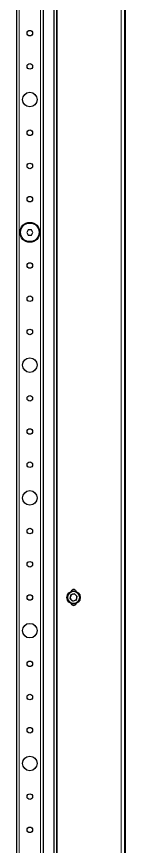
# Model space of a CAD drawing. Header units: millimetres. Extents: x -1434 to 3240, y -1538 to 1219.
# Drawn here: x -450 to -368, y -684 to -59 of the extents above; entities that cross this region are included whole.
import ezdxf

# ---------------------------------------------------------------- set-up
doc = ezdxf.new("R2010")
doc.units = ezdxf.units.MM

msp = doc.modelspace()

# ---------------------------------------------------------------- linework, layer by layer
at = {"color": 7, "linetype": 'Continuous', "lineweight": 25}
for p, q in [((-421.94, 520.28), (-421.94, -962.72)), ((-419.94, 520.28), (-419.94, -962.72)), ((-368.44, 510.57), (-368.44, -953)), ((-449.94, 496.28), (-449.94, -938.72)), ((-429.94, 496.28), (-429.94, -938.72)), ((-441.09, -219.22), (-442.25, -221.22)), ((-442.25, -221.22), (-441.09, -223.22)), ((-438.78, -219.22), (-441.09, -219.22)), ((-441.09, -223.22), (-438.78, -223.22)), ((-437.63, -221.22), (-438.78, -219.22)), ((-438.78, -223.22), (-437.63, -221.22)), ((-406.26, -493.4), (-409.04, -494.22)), ((-406.26, -493.4), (-404.16, -495.4)), ((-409.04, -494.22), (-409.72, -497.03)), ((-407.62, -499.03), (-409.72, -497.03)), ((-404.84, -498.22), (-407.62, -499.03)), ((-404.84, -498.22), (-404.16, -495.4))]:
    msp.add_line(p, q, dxfattribs=at)
at = {"color": 8, "linetype": 'Continuous', "lineweight": 18}
for p, q in [((-419.34, -962.72), (-419.34, 520.28)), ((-367.84, -954.04), (-367.84, 511.61)), ((-371.04, 506.07), (-371.04, -948.5)), ((-447.94, 496.28), (-447.94, -938.72)), ((-431.94, 496.28), (-431.94, -938.72))]:
    msp.add_line(p, q, dxfattribs=at)
at = {"color": 7, "linetype": 'Continuous', "lineweight": 25}
for centre, radius in [((-439.94, -71.22), 2.1), ((-439.94, -96.22), 2.1), ((-439.94, -121.22), 5.5), ((-439.94, -146.22), 2.1), ((-439.94, -171.22), 2.1), ((-439.94, -196.22), 2.1), ((-439.94, -221.22), 7.5), ((-439.94, -221.22), 7), ((-439.94, -246.22), 2.1), ((-439.94, -271.22), 2.1), ((-439.94, -296.22), 2.1), ((-439.94, -321.22), 5.5), ((-439.94, -346.22), 2.1), ((-439.94, -371.22), 2.1), ((-439.94, -396.22), 2.1), ((-439.94, -421.22), 5.5), ((-439.94, -446.22), 2.1), ((-439.94, -471.22), 2.1), ((-406.94, -496.22), 5), ((-439.94, -496.22), 2.1), ((-439.94, -521.22), 5.5), ((-439.94, -546.22), 2.1), ((-439.94, -571.22), 2.1), ((-439.94, -596.22), 2.1), ((-439.94, -621.22), 5.5), ((-439.94, -646.22), 2.1), ((-439.94, -671.22), 2.1)]:
    msp.add_circle(centre, radius, dxfattribs=at)
at = {"color": 8, "linetype": 'Continuous', "lineweight": 18}
msp.add_circle((-406.94, -496.22), 4.4, dxfattribs=at)
at = {"color": 7, "linetype": 'Continuous', "lineweight": 25}
for centre, radius, start, end in [((-406.94, -492.22), 2, 18.20996, 161.79004), ((-406.94, -496.22), 2.51, 46.35345, 106.35345), ((-406.94, -496.22), 2.51, 166.35345, 226.35345), ((-406.94, -496.22), 2.51, 106.35345, 166.35345), ((-406.94, -496.22), 2.51, 226.35345, 286.35345), ((-406.94, -496.22), 2.51, 286.35345, 346.35345), ((-406.94, -496.22), 2.51, 346.35345, 46.35345), ((-406.94, -500.22), 2, 198.20996, 341.79004)]:
    msp.add_arc(centre, radius, start, end, dxfattribs=at)

doc.saveas('drawing.dxf')
